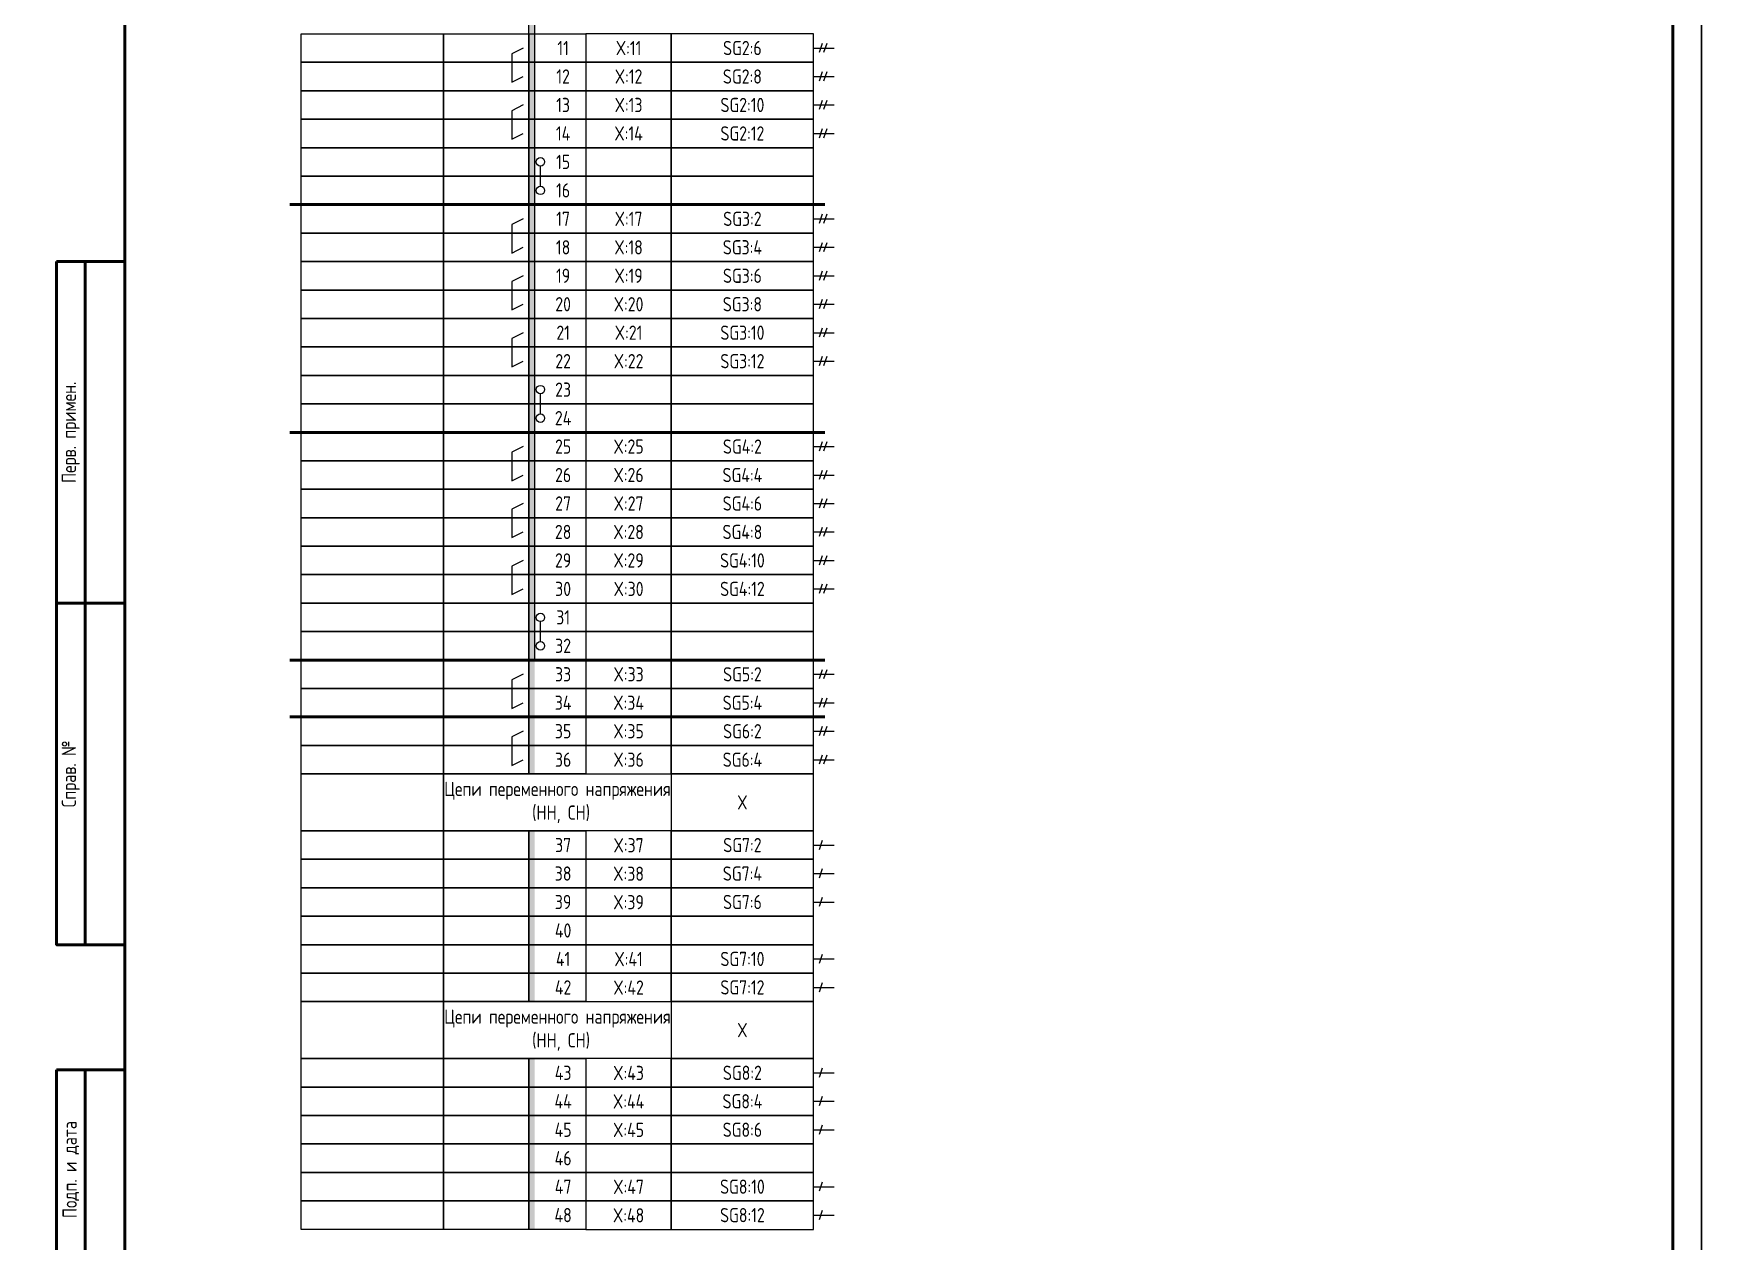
# Model space of a CAD drawing. Header units: millimetres. Extents: x -1117 to 5846, y -90 to 586.
# Drawn here: x 2104 to 2401, y 119.9 to 332 of the extents above; entities that cross this region are included whole.
import ezdxf

# ---------------------------------------------------------------- set-up
doc = ezdxf.new("R2010")
doc.units = ezdxf.units.MM
doc.styles.add('Gost_type_A', font='GOST_A.TTF')

# ---------------------------------------------------------------- blocks, each defined once
blk = doc.blocks.new('Штамп левый верхний')
at = {"lineweight": 50}
for points in [[(-12, 0), (-7, 0), (-7, -60), (-12, -60)], [(-7, 0), (0, 0), (0, -60), (-7, -60)], [(-12, -60), (-7, -60), (-7, -120), (-12, -120)], [(-7, -60), (0, -60), (0, -120), (-7, -120)]]:
    blk.add_lwpolyline(points, close=True, dxfattribs=at)
at = {"char_height": 2.5, "width": 60, "attachment_point": 5, "rotation": 90, "style": 'Gost_type_A'}
for s, insert in [('Перв. примен.', (-9.5, -30)), ('Справ. №', (-9.5, -90))]:
    blk.add_mtext(s, dxfattribs=dict(at, insert=insert))
blk = doc.blocks.new('Штамп левый нижний')
at = {"lineweight": 50}
for points in [[(-12, 145), (-7, 145), (-7, 110), (-12, 110)], [(-7, 145), (0, 145), (0, 110), (-7, 110)], [(-12, 110), (-7, 110), (-7, 85), (-12, 85)], [(-7, 110), (0, 110), (0, 85), (-7, 85)], [(-12, 85), (-7, 85), (-7, 60), (-12, 60)], [(-7, 85), (0, 85), (0, 60), (-7, 60)], [(-12, 60), (-7, 60), (-7, 25), (-12, 25)], [(-7, 60), (0, 60), (0, 25), (-7, 25)], [(-12, 25), (-7, 25), (-7, 0), (-12, 0)], [(-7, 25), (0, 25), (0, 0), (-7, 0)]]:
    blk.add_lwpolyline(points, close=True, dxfattribs=at)
at = {"char_height": 2.5, "attachment_point": 5, "rotation": 90, "style": 'Gost_type_A'}
for s, insert, width in [('Подп. и дата', (-9.5, 127.5), 35), ('Инв. № дубл.', (-9.5, 97.5), 25), ('Взам. инв. №', (-9.5, 72.5), 25), ('Подп. и дата', (-9.5, 42.5), 35), ('Инв. N подл.', (-9.5, 12.5), 25)]:
    blk.add_mtext(s, dxfattribs=dict(at, insert=insert, width=width))

msp = doc.modelspace()

# ---------------------------------------------------------------- hatches: boundary and pattern name
h = msp.add_hatch(color=256)
h.dxf.hatch_style = 1
h.paths.add_polyline_path([(2192, 342), (2191, 342), (2191, 302), (2192, 302)])
h = msp.add_hatch(color=256)
h.dxf.hatch_style = 1
h.paths.add_polyline_path([(2192, 302), (2191, 302), (2191, 262), (2192, 262)])
h = msp.add_hatch(color=256)
h.dxf.hatch_style = 1
h.paths.add_polyline_path([(2192, 262), (2191, 262), (2191, 202), (2192, 202)])
h = msp.add_hatch(color=7)
h.dxf.hatch_style = 1
h.paths.add_polyline_path([(2192, 192), (2191, 192), (2191, 162), (2192, 162)])
h = msp.add_hatch(color=7)
h.dxf.hatch_style = 1
h.paths.add_polyline_path([(2192, 152), (2191, 152), (2191, 122), (2192, 122)])

# ---------------------------------------------------------------- linework, layer by layer
for p, q in [((2242.54, 330.31), (2241.96, 328.69)), ((2243.33, 330.31), (2242.75, 328.69)), ((2241, 329.5), (2244.62, 329.5)), ((2241, 324.5), (2244.62, 324.5)), ((2242.54, 325.31), (2241.96, 323.69)), ((2243.33, 325.31), (2242.75, 323.69)), ((2241, 319.5), (2244.62, 319.5)), ((2242.54, 320.31), (2241.96, 318.69)), ((2243.33, 320.31), (2242.75, 318.69)), ((2242.54, 315.31), (2241.96, 313.69)), ((2243.33, 315.31), (2242.75, 313.69)), ((2241, 314.5), (2244.62, 314.5)), ((2193, 305.25), (2193, 308.75)), ((2242.54, 300.31), (2241.96, 298.69)), ((2243.33, 300.31), (2242.75, 298.69)), ((2241, 299.5), (2244.62, 299.5)), ((2241, 294.5), (2244.62, 294.5)), ((2242.54, 295.31), (2241.96, 293.69)), ((2243.33, 295.31), (2242.75, 293.69)), ((2241, 289.5), (2244.62, 289.5)), ((2242.54, 290.31), (2241.96, 288.69)), ((2243.33, 290.31), (2242.75, 288.69)), ((2242.54, 285.31), (2241.96, 283.69)), ((2243.33, 285.31), (2242.75, 283.69)), ((2241, 284.5), (2244.62, 284.5)), ((2241, 279.5), (2244.62, 279.5)), ((2242.54, 280.31), (2241.96, 278.69)), ((2243.33, 280.31), (2242.75, 278.69)), ((2241, 274.5), (2244.62, 274.5)), ((2242.54, 275.31), (2241.96, 273.69)), ((2243.33, 275.31), (2242.75, 273.69)), ((2193, 265.25), (2193, 268.75)), ((2241, 259.5), (2244.62, 259.5)), ((2242.54, 260.31), (2241.96, 258.69)), ((2243.33, 260.31), (2242.75, 258.69)), ((2241, 254.5), (2244.62, 254.5)), ((2242.54, 255.31), (2241.96, 253.69)), ((2243.33, 255.31), (2242.75, 253.69)), ((2241, 249.5), (2244.62, 249.5)), ((2242.54, 250.31), (2241.96, 248.69)), ((2243.33, 250.31), (2242.75, 248.69)), ((2241, 244.5), (2244.62, 244.5)), ((2242.54, 245.31), (2241.96, 243.69)), ((2243.33, 245.31), (2242.75, 243.69)), ((2241, 239.5), (2244.62, 239.5)), ((2242.54, 240.31), (2241.96, 238.69)), ((2243.33, 240.31), (2242.75, 238.69)), ((2242.54, 235.31), (2241.96, 233.69)), ((2243.33, 235.31), (2242.75, 233.69)), ((2241, 234.5), (2244.62, 234.5)), ((2193, 225.25), (2193, 228.75)), ((2242.54, 220.31), (2241.96, 218.69)), ((2243.33, 220.31), (2242.75, 218.69)), ((2241, 219.5), (2244.62, 219.5)), ((2241, 214.5), (2244.62, 214.5)), ((2242.54, 215.31), (2241.96, 213.69)), ((2243.33, 215.31), (2242.75, 213.69)), ((2241, 209.5), (2244.62, 209.5)), ((2242.54, 210.31), (2241.96, 208.69)), ((2243.33, 210.31), (2242.75, 208.69)), ((2242.54, 205.31), (2241.96, 203.69)), ((2243.33, 205.31), (2242.75, 203.69)), ((2241, 204.5), (2244.62, 204.5)), ((2242.54, 190.31), (2241.96, 188.69)), ((2241, 189.5), (2244.62, 189.5)), ((2241, 184.5), (2244.62, 184.5)), ((2242.54, 185.31), (2241.96, 183.69)), ((2241, 179.5), (2244.62, 179.5)), ((2242.54, 180.31), (2241.96, 178.69)), ((2241, 169.5), (2244.62, 169.5)), ((2242.54, 170.31), (2241.96, 168.69)), ((2241, 164.5), (2244.62, 164.5)), ((2242.54, 165.31), (2241.96, 163.69)), ((2241, 149.5), (2244.62, 149.5)), ((2242.54, 150.31), (2241.96, 148.69)), ((2241, 144.5), (2244.62, 144.5)), ((2242.54, 145.31), (2241.96, 143.69)), ((2242.54, 140.31), (2241.96, 138.69)), ((2241, 139.5), (2244.62, 139.5)), ((2241, 129.5), (2244.62, 129.5)), ((2242.54, 130.31), (2241.96, 128.69)), ((2242.54, 125.31), (2241.96, 123.69)), ((2241, 124.5), (2244.62, 124.5))]:
    msp.add_line(p, q)
at = {"lineweight": 50}
for p, q in [((2149, 302), (2243, 302)), ((2149, 262), (2243, 262)), ((2149, 222), (2243, 222)), ((2149, 212), (2243, 212))]:
    msp.add_line(p, q, dxfattribs=at)
for points in [[(2397, 420), (2397, 0), (2100, 0), (2100, 420)], [(2694, 420), (2694, 0), (2397, 0), (2397, 420)], [(2151, 332), (2176, 332), (2176, 327), (2151, 327)], [(2176, 332), (2191, 332), (2191, 327), (2176, 327)], [(2191, 332), (2201, 332), (2201, 327), (2191, 327)], [(2216, 332), (2201, 332), (2201, 327), (2216, 327)], [(2241, 332), (2216, 332), (2216, 327), (2241, 327)], [(2151, 327), (2176, 327), (2176, 322), (2151, 322)], [(2176, 327), (2191, 327), (2191, 322), (2176, 322)], [(2191, 327), (2201, 327), (2201, 322), (2191, 322)], [(2216, 327), (2201, 327), (2201, 322), (2216, 322)], [(2241, 327), (2216, 327), (2216, 322), (2241, 322)], [(2151, 322), (2176, 322), (2176, 317), (2151, 317)], [(2176, 322), (2191, 322), (2191, 317), (2176, 317)], [(2191, 322), (2201, 322), (2201, 317), (2191, 317)], [(2216, 322), (2201, 322), (2201, 317), (2216, 317)], [(2241, 322), (2216, 322), (2216, 317), (2241, 317)], [(2151, 317), (2176, 317), (2176, 312), (2151, 312)], [(2176, 317), (2191, 317), (2191, 312), (2176, 312)], [(2191, 317), (2201, 317), (2201, 312), (2191, 312)], [(2216, 317), (2201, 317), (2201, 312), (2216, 312)], [(2241, 317), (2216, 317), (2216, 312), (2241, 312)], [(2151, 312), (2176, 312), (2176, 307), (2151, 307)], [(2176, 312), (2191, 312), (2191, 307), (2176, 307)], [(2191, 312), (2201, 312), (2201, 307), (2191, 307)], [(2216, 312), (2201, 312), (2201, 307), (2216, 307)], [(2241, 312), (2216, 312), (2216, 307), (2241, 307)], [(2151, 307), (2176, 307), (2176, 302), (2151, 302)], [(2176, 307), (2191, 307), (2191, 302), (2176, 302)], [(2191, 307), (2201, 307), (2201, 302), (2191, 302)], [(2216, 307), (2201, 307), (2201, 302), (2216, 302)], [(2241, 307), (2216, 307), (2216, 302), (2241, 302)], [(2151, 302), (2176, 302), (2176, 297), (2151, 297)], [(2176, 302), (2191, 302), (2191, 297), (2176, 297)], [(2191, 302), (2201, 302), (2201, 297), (2191, 297)], [(2216, 302), (2201, 302), (2201, 297), (2216, 297)], [(2241, 302), (2216, 302), (2216, 297), (2241, 297)], [(2151, 297), (2176, 297), (2176, 292), (2151, 292)], [(2176, 297), (2191, 297), (2191, 292), (2176, 292)], [(2191, 297), (2201, 297), (2201, 292), (2191, 292)], [(2216, 297), (2201, 297), (2201, 292), (2216, 292)], [(2241, 297), (2216, 297), (2216, 292), (2241, 292)], [(2151, 292), (2176, 292), (2176, 287), (2151, 287)], [(2176, 292), (2191, 292), (2191, 287), (2176, 287)], [(2191, 292), (2201, 292), (2201, 287), (2191, 287)], [(2216, 292), (2201, 292), (2201, 287), (2216, 287)], [(2241, 292), (2216, 292), (2216, 287), (2241, 287)], [(2151, 287), (2176, 287), (2176, 282), (2151, 282)], [(2176, 287), (2191, 287), (2191, 282), (2176, 282)], [(2191, 287), (2201, 287), (2201, 282), (2191, 282)], [(2216, 287), (2201, 287), (2201, 282), (2216, 282)], [(2241, 287), (2216, 287), (2216, 282), (2241, 282)], [(2151, 282), (2176, 282), (2176, 277), (2151, 277)], [(2176, 282), (2191, 282), (2191, 277), (2176, 277)], [(2191, 282), (2201, 282), (2201, 277), (2191, 277)], [(2216, 282), (2201, 282), (2201, 277), (2216, 277)], [(2241, 282), (2216, 282), (2216, 277), (2241, 277)], [(2151, 277), (2176, 277), (2176, 272), (2151, 272)], [(2176, 277), (2191, 277), (2191, 272), (2176, 272)], [(2191, 277), (2201, 277), (2201, 272), (2191, 272)], [(2216, 277), (2201, 277), (2201, 272), (2216, 272)], [(2241, 277), (2216, 277), (2216, 272), (2241, 272)], [(2151, 272), (2176, 272), (2176, 267), (2151, 267)], [(2176, 272), (2191, 272), (2191, 267), (2176, 267)], [(2191, 272), (2201, 272), (2201, 267), (2191, 267)], [(2216, 272), (2201, 272), (2201, 267), (2216, 267)], [(2241, 272), (2216, 272), (2216, 267), (2241, 267)], [(2151, 267), (2176, 267), (2176, 262), (2151, 262)], [(2176, 267), (2191, 267), (2191, 262), (2176, 262)], [(2191, 267), (2201, 267), (2201, 262), (2191, 262)], [(2216, 267), (2201, 267), (2201, 262), (2216, 262)], [(2241, 267), (2216, 267), (2216, 262), (2241, 262)], [(2151, 262), (2176, 262), (2176, 257), (2151, 257)], [(2176, 262), (2191, 262), (2191, 257), (2176, 257)], [(2191, 262), (2201, 262), (2201, 257), (2191, 257)], [(2216, 262), (2201, 262), (2201, 257), (2216, 257)], [(2241, 262), (2216, 262), (2216, 257), (2241, 257)], [(2151, 257), (2176, 257), (2176, 252), (2151, 252)], [(2176, 257), (2191, 257), (2191, 252), (2176, 252)], [(2191, 257), (2201, 257), (2201, 252), (2191, 252)], [(2216, 257), (2201, 257), (2201, 252), (2216, 252)], [(2241, 257), (2216, 257), (2216, 252), (2241, 252)], [(2151, 252), (2176, 252), (2176, 247), (2151, 247)], [(2176, 252), (2191, 252), (2191, 247), (2176, 247)], [(2191, 252), (2201, 252), (2201, 247), (2191, 247)], [(2216, 252), (2201, 252), (2201, 247), (2216, 247)], [(2241, 252), (2216, 252), (2216, 247), (2241, 247)], [(2151, 247), (2176, 247), (2176, 242), (2151, 242)], [(2176, 247), (2191, 247), (2191, 242), (2176, 242)], [(2191, 247), (2201, 247), (2201, 242), (2191, 242)], [(2216, 247), (2201, 247), (2201, 242), (2216, 242)], [(2241, 247), (2216, 247), (2216, 242), (2241, 242)], [(2151, 242), (2176, 242), (2176, 237), (2151, 237)], [(2176, 242), (2191, 242), (2191, 237), (2176, 237)], [(2191, 242), (2201, 242), (2201, 237), (2191, 237)], [(2216, 242), (2201, 242), (2201, 237), (2216, 237)], [(2241, 242), (2216, 242), (2216, 237), (2241, 237)], [(2151, 237), (2176, 237), (2176, 232), (2151, 232)], [(2176, 237), (2191, 237), (2191, 232), (2176, 232)], [(2191, 237), (2201, 237), (2201, 232), (2191, 232)], [(2216, 237), (2201, 237), (2201, 232), (2216, 232)], [(2241, 237), (2216, 237), (2216, 232), (2241, 232)], [(2151, 232), (2176, 232), (2176, 227), (2151, 227)], [(2176, 232), (2191, 232), (2191, 227), (2176, 227)], [(2191, 232), (2201, 232), (2201, 227), (2191, 227)], [(2216, 232), (2201, 232), (2201, 227), (2216, 227)], [(2241, 232), (2216, 232), (2216, 227), (2241, 227)], [(2151, 227), (2176, 227), (2176, 222), (2151, 222)], [(2176, 227), (2191, 227), (2191, 222), (2176, 222)], [(2191, 227), (2201, 227), (2201, 222), (2191, 222)], [(2216, 227), (2201, 227), (2201, 222), (2216, 222)], [(2241, 227), (2216, 227), (2216, 222), (2241, 222)], [(2151, 222), (2176, 222), (2176, 217), (2151, 217)], [(2176, 222), (2191, 222), (2191, 217), (2176, 217)], [(2191, 222), (2201, 222), (2201, 217), (2191, 217)], [(2216, 222), (2201, 222), (2201, 217), (2216, 217)], [(2241, 222), (2216, 222), (2216, 217), (2241, 217)], [(2151, 217), (2176, 217), (2176, 212), (2151, 212)], [(2176, 217), (2191, 217), (2191, 212), (2176, 212)], [(2191, 217), (2201, 217), (2201, 212), (2191, 212)], [(2216, 217), (2201, 217), (2201, 212), (2216, 212)], [(2241, 217), (2216, 217), (2216, 212), (2241, 212)], [(2151, 212), (2176, 212), (2176, 207), (2151, 207)], [(2176, 212), (2191, 212), (2191, 207), (2176, 207)], [(2191, 212), (2201, 212), (2201, 207), (2191, 207)], [(2216, 212), (2201, 212), (2201, 207), (2216, 207)], [(2241, 212), (2216, 212), (2216, 207), (2241, 207)], [(2151, 207), (2176, 207), (2176, 202), (2151, 202)], [(2176, 207), (2191, 207), (2191, 202), (2176, 202)], [(2191, 207), (2201, 207), (2201, 202), (2191, 202)], [(2216, 207), (2201, 207), (2201, 202), (2216, 202)], [(2241, 207), (2216, 207), (2216, 202), (2241, 202)], [(2151, 202), (2176, 202), (2176, 192), (2151, 192)], [(2176, 202), (2216, 202), (2216, 192), (2176, 192)], [(2241, 202), (2216, 202), (2216, 192), (2241, 192)], [(2151, 192), (2176, 192), (2176, 187), (2151, 187)], [(2176, 192), (2191, 192), (2191, 187), (2176, 187)], [(2191, 192), (2201, 192), (2201, 187), (2191, 187)], [(2216, 192), (2201, 192), (2201, 187), (2216, 187)], [(2241, 192), (2216, 192), (2216, 187), (2241, 187)], [(2151, 187), (2176, 187), (2176, 182), (2151, 182)], [(2176, 187), (2191, 187), (2191, 182), (2176, 182)], [(2191, 187), (2201, 187), (2201, 182), (2191, 182)], [(2216, 187), (2201, 187), (2201, 182), (2216, 182)], [(2241, 187), (2216, 187), (2216, 182), (2241, 182)], [(2151, 182), (2176, 182), (2176, 177), (2151, 177)], [(2176, 182), (2191, 182), (2191, 177), (2176, 177)], [(2191, 182), (2201, 182), (2201, 177), (2191, 177)], [(2216, 182), (2201, 182), (2201, 177), (2216, 177)], [(2241, 182), (2216, 182), (2216, 177), (2241, 177)], [(2151, 177), (2176, 177), (2176, 172), (2151, 172)], [(2176, 177), (2191, 177), (2191, 172), (2176, 172)], [(2191, 177), (2201, 177), (2201, 172), (2191, 172)], [(2216, 177), (2201, 177), (2201, 172), (2216, 172)], [(2241, 177), (2216, 177), (2216, 172), (2241, 172)], [(2151, 172), (2176, 172), (2176, 167), (2151, 167)], [(2176, 172), (2191, 172), (2191, 167), (2176, 167)], [(2191, 172), (2201, 172), (2201, 167), (2191, 167)], [(2216, 172), (2201, 172), (2201, 167), (2216, 167)], [(2241, 172), (2216, 172), (2216, 167), (2241, 167)], [(2151, 167), (2176, 167), (2176, 162), (2151, 162)], [(2176, 167), (2191, 167), (2191, 162), (2176, 162)], [(2191, 167), (2201, 167), (2201, 162), (2191, 162)], [(2216, 167), (2201, 167), (2201, 162), (2216, 162)], [(2241, 167), (2216, 167), (2216, 162), (2241, 162)], [(2151, 162), (2176, 162), (2176, 152), (2151, 152)], [(2176, 162), (2216, 162), (2216, 152), (2176, 152)], [(2241, 162), (2216, 162), (2216, 152), (2241, 152)], [(2151, 152), (2176, 152), (2176, 147), (2151, 147)], [(2176, 152), (2191, 152), (2191, 147), (2176, 147)], [(2191, 152), (2201, 152), (2201, 147), (2191, 147)], [(2216, 152), (2201, 152), (2201, 147), (2216, 147)], [(2241, 152), (2216, 152), (2216, 147), (2241, 147)], [(2151, 147), (2176, 147), (2176, 142), (2151, 142)], [(2176, 147), (2191, 147), (2191, 142), (2176, 142)], [(2191, 147), (2201, 147), (2201, 142), (2191, 142)], [(2216, 147), (2201, 147), (2201, 142), (2216, 142)], [(2241, 147), (2216, 147), (2216, 142), (2241, 142)], [(2151, 142), (2176, 142), (2176, 137), (2151, 137)], [(2176, 142), (2191, 142), (2191, 137), (2176, 137)], [(2191, 142), (2201, 142), (2201, 137), (2191, 137)], [(2216, 142), (2201, 142), (2201, 137), (2216, 137)], [(2241, 142), (2216, 142), (2216, 137), (2241, 137)], [(2151, 137), (2176, 137), (2176, 132), (2151, 132)], [(2176, 137), (2191, 137), (2191, 132), (2176, 132)], [(2191, 137), (2201, 137), (2201, 132), (2191, 132)], [(2216, 137), (2201, 137), (2201, 132), (2216, 132)], [(2241, 137), (2216, 137), (2216, 132), (2241, 132)], [(2151, 132), (2176, 132), (2176, 127), (2151, 127)], [(2176, 132), (2191, 132), (2191, 127), (2176, 127)], [(2191, 132), (2201, 132), (2201, 127), (2191, 127)], [(2216, 132), (2201, 132), (2201, 127), (2216, 127)], [(2241, 132), (2216, 132), (2216, 127), (2241, 127)], [(2151, 127), (2176, 127), (2176, 122), (2151, 122)], [(2176, 127), (2191, 127), (2191, 122), (2176, 122)], [(2191, 127), (2201, 127), (2201, 122), (2191, 122)], [(2216, 127), (2201, 127), (2201, 122), (2216, 122)], [(2241, 127), (2216, 127), (2216, 122), (2241, 122)]]:
    msp.add_lwpolyline(points, close=True)
msp.add_lwpolyline([(2392, 415), (2392, 5), (2120, 5), (2120, 415)], close=True, dxfattribs=at)
for points in [[(2191, 302), (2191, 342), (2192, 342), (2192, 302)], [(2190, 329.5), (2188, 328.5), (2188, 323.5), (2190, 324.5)], [(2190, 319.5), (2188, 318.5), (2188, 313.5), (2190, 314.5)], [(2191, 262), (2191, 302), (2192, 302), (2192, 262)], [(2190, 299.5), (2188, 298.5), (2188, 293.5), (2190, 294.5)], [(2190, 289.5), (2188, 288.5), (2188, 283.5), (2190, 284.5)], [(2190, 279.5), (2188, 278.5), (2188, 273.5), (2190, 274.5)], [(2191, 222), (2191, 262), (2192, 262), (2192, 222)], [(2190, 259.5), (2188, 258.5), (2188, 253.5), (2190, 254.5)], [(2190, 249.5), (2188, 248.5), (2188, 243.5), (2190, 244.5)], [(2190, 239.5), (2188, 238.5), (2188, 233.5), (2190, 234.5)], [(2190, 219.5), (2188, 218.5), (2188, 213.5), (2190, 214.5)], [(2190, 209.5), (2188, 208.5), (2188, 203.5), (2190, 204.5)]]:
    msp.add_lwpolyline(points)
for centre in [(2193, 309.5), (2193, 304.5), (2193, 269.5), (2193, 264.5), (2193, 229.5), (2193, 224.5)]:
    msp.add_circle(centre, 0.75)

# ---------------------------------------------------------------- block references
at = {"color": 1}
for name, p in [('Штамп левый верхний', (2120, 292)), ('Штамп левый нижний', (2120, 5))]:
    msp.add_blockref(name, p, dxfattribs=at)

# ---------------------------------------------------------------- texts
at = {"ltscale": 10, "char_height": 2.5, "attachment_point": 5, "style": 'Gost_type_A'}
for s, insert, width in [('11', (2197, 329.5), 8), ('X:11', (2208.5, 329.5), 15), ('12', (2197, 324.5), 8), ('X:12', (2208.5, 324.5), 15), ('13', (2197, 319.5), 8), ('X:13', (2208.5, 319.5), 15), ('14', (2197, 314.5), 8), ('X:14', (2208.5, 314.5), 15), ('15', (2197, 309.5), 8), ('16', (2197, 304.5), 8), ('17', (2197, 299.5), 8), ('X:17', (2208.5, 299.5), 15), ('18', (2197, 294.5), 8), ('X:18', (2208.5, 294.5), 15), ('19', (2197, 289.5), 8), ('X:19', (2208.5, 289.5), 15), ('20', (2197, 284.5), 8), ('X:20', (2208.5, 284.5), 15), ('21', (2197, 279.5), 8), ('X:21', (2208.5, 279.5), 15), ('22', (2197, 274.5), 8), ('X:22', (2208.5, 274.5), 15), ('23', (2197, 269.5), 8), ('24', (2197, 264.5), 8), ('25', (2197, 259.5), 8), ('X:25', (2208.5, 259.5), 15), ('26', (2197, 254.5), 8), ('X:26', (2208.5, 254.5), 15), ('27', (2197, 249.5), 8), ('X:27', (2208.5, 249.5), 15), ('28', (2197, 244.5), 8), ('X:28', (2208.5, 244.5), 15), ('29', (2197, 239.5), 8), ('X:29', (2208.5, 239.5), 15), ('30', (2197, 234.5), 8), ('X:30', (2208.5, 234.5), 15), ('31', (2197, 229.5), 8), ('32', (2197, 224.5), 8), ('33', (2197, 219.5), 8), ('X:33', (2208.5, 219.5), 15), ('34', (2197, 214.5), 8), ('X:34', (2208.5, 214.5), 15), ('35', (2197, 209.5), 8), ('X:35', (2208.5, 209.5), 15), ('36', (2197, 204.5), 8), ('X:36', (2208.5, 204.5), 15), ('37', (2197, 189.5), 8), ('X:37', (2208.5, 189.47), 15), ('38', (2197, 184.5), 8), ('X:38', (2208.5, 184.47), 15), ('39', (2197, 179.5), 8), ('X:39', (2208.5, 179.47), 15), ('40', (2197, 174.5), 8), ('41', (2197, 169.5), 8), ('X:41', (2208.5, 169.47), 15), ('42', (2197, 164.5), 8), ('X:42', (2208.5, 164.47), 15), ('43', (2197, 149.5), 8), ('X:43', (2208.5, 149.47), 15), ('44', (2197, 144.5), 8), ('X:44', (2208.5, 144.47), 15), ('45', (2197, 139.5), 8), ('X:45', (2208.5, 139.47), 15), ('46', (2197, 134.5), 8), ('47', (2197, 129.5), 8), ('X:47', (2208.5, 129.47), 15), ('48', (2197, 124.5), 8), ('X:48', (2208.5, 124.47), 15)]:
    msp.add_mtext(s, dxfattribs=dict(at, insert=insert, width=width))
at = {"char_height": 2.5, "attachment_point": 5, "style": 'Gost_type_A'}
for s, insert, width in [('SG2:6', (2228.5, 329.5), 25), ('SG2:8', (2228.5, 324.5), 25), ('SG2:10', (2228.5, 319.5), 25), ('SG2:12', (2228.5, 314.5), 25), ('SG3:2', (2228.5, 299.5), 25), ('SG3:4', (2228.5, 294.5), 25), ('SG3:6', (2228.5, 289.5), 25), ('SG3:8', (2228.5, 284.5), 25), ('SG3:10', (2228.5, 279.5), 25), ('SG3:12', (2228.5, 274.5), 25), ('SG4:2', (2228.5, 259.5), 25), ('SG4:4', (2228.5, 254.5), 25), ('SG4:6', (2228.5, 249.5), 25), ('SG4:8', (2228.5, 244.5), 25), ('SG4:10', (2228.5, 239.5), 25), ('SG4:12', (2228.5, 234.5), 25), ('SG5:2', (2228.5, 219.5), 25), ('SG5:4', (2228.5, 214.5), 25), ('SG6:2', (2228.5, 209.5), 25), ('SG6:4', (2228.5, 204.5), 25), ('Цепи переменного напряжения  (НН, СН)', (2196, 197), 40), ('X', (2228.5, 197), 25), ('SG7:2', (2228.5, 189.5), 25), ('SG7:4', (2228.5, 184.5), 25), ('SG7:6', (2228.5, 179.5), 25), ('SG7:10', (2228.5, 169.5), 25), ('SG7:12', (2228.5, 164.5), 25), ('Цепи переменного напряжения  (НН, СН)', (2196, 157), 40), ('X', (2228.5, 157), 25), ('SG8:2', (2228.5, 149.5), 25), ('SG8:4', (2228.5, 144.5), 25), ('SG8:6', (2228.5, 139.5), 25), ('SG8:10', (2228.5, 129.5), 25), ('SG8:12', (2228.5, 124.5), 25)]:
    msp.add_mtext(s, dxfattribs=dict(at, insert=insert, width=width))

doc.saveas('drawing.dxf')
